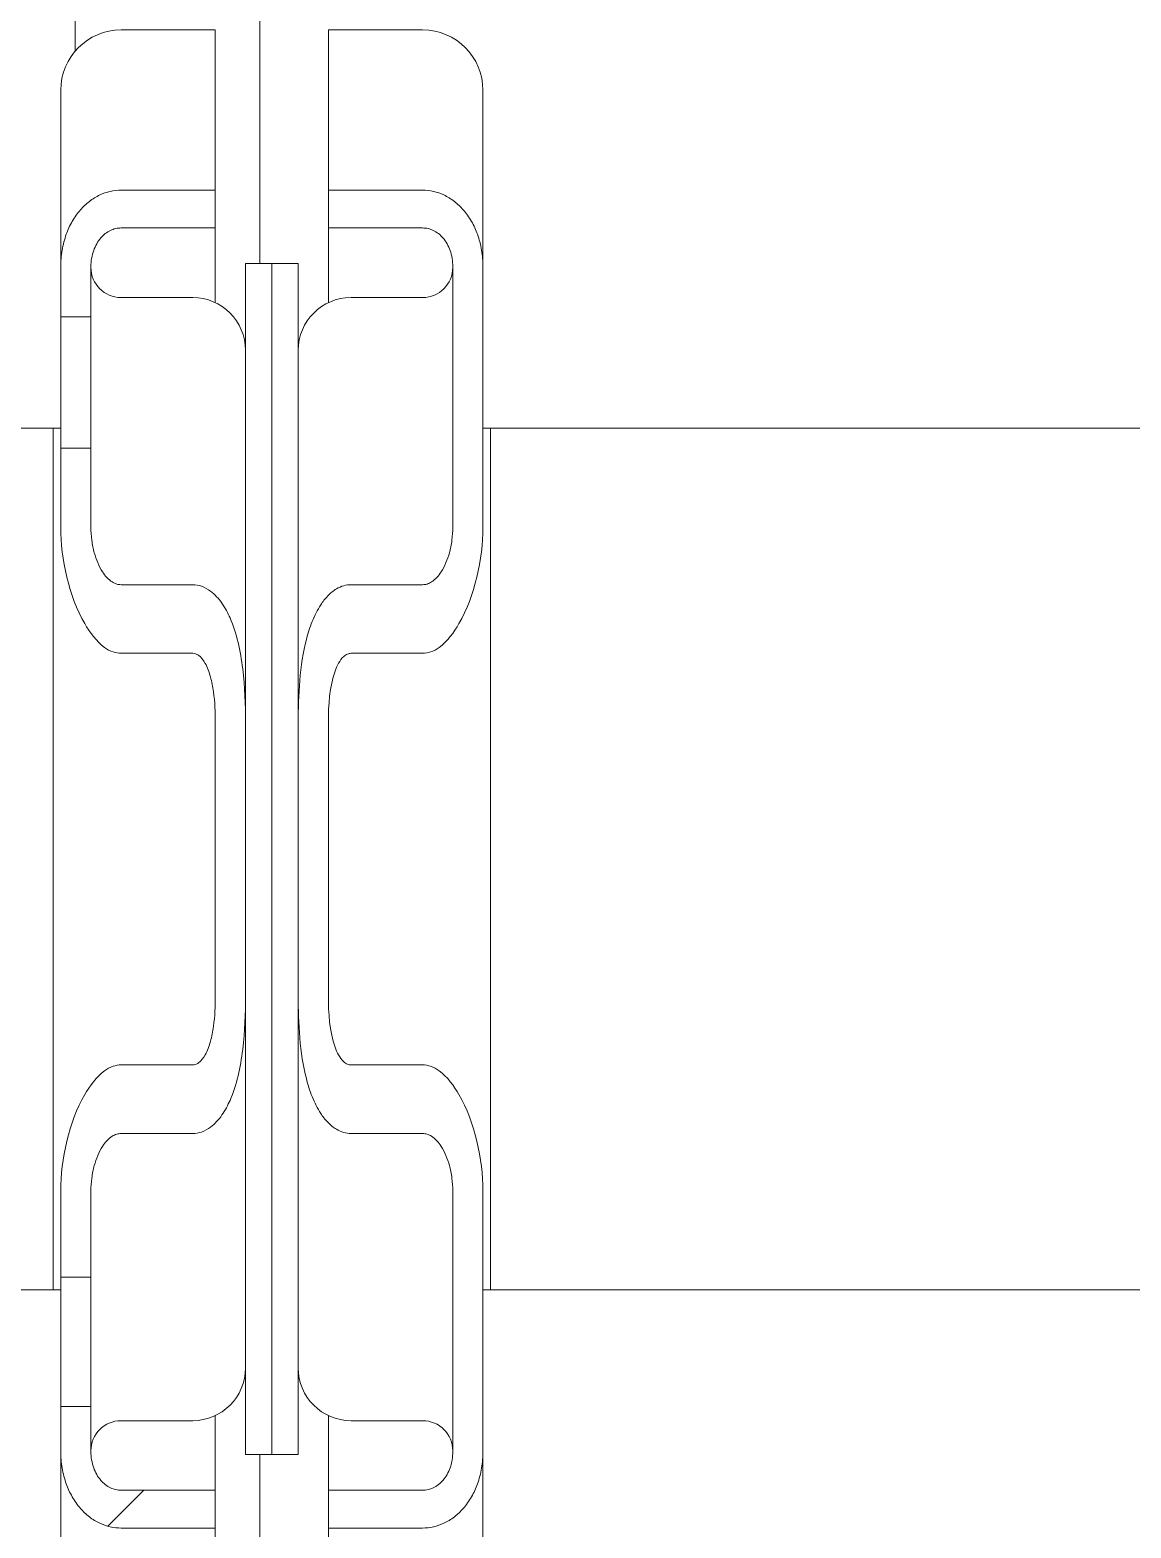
# Model space of a CAD drawing. Header units: millimetres. Extents: x -4172 to 126100, y -2 to 142133.
# Drawn here: x 20175.3 to 20467.4, y 14358.4 to 14755.8 of the extents above; entities that cross this region are included whole.
import ezdxf

# ---------------------------------------------------------------- set-up
doc = ezdxf.new("R2010")
doc.units = ezdxf.units.MM
doc.header["$LTSCALE"] = 100
doc.layers.add('Hatch', color=7, linetype='Continuous', lineweight=18)
doc.layers.add('P_Biomass (BM)', color=150, linetype='Continuous', lineweight=18, true_color=0x007fff)
pattern_1 = [(45, (0, 0), (-224.5064, 224.5064), [])]

msp = doc.modelspace()

# ---------------------------------------------------------------- hatches: boundary and pattern name
at = {"layer": 'Hatch'}
h = msp.add_hatch(dxfattribs=at)
h.set_pattern_fill('ANSI31', color=256, scale=2540, style=0)
h.set_pattern_definition(pattern_1)
edge = h.paths.add_edge_path()
edge.add_line((20183.46, 14679.69), (20191.46, 14679.69))
edge.add_line((20191.46, 14679.69), (20191.46, 14693.05))
edge.add_spline(control_points=[(20191.46, 14693.05), (20191.46, 14693.74), (20191.52, 14694.5), (20191.77, 14695.98), (20191.96, 14696.71), (20192.4, 14697.93), (20192.67, 14698.53), (20193.31, 14699.67), (20193.69, 14700.21), (20194.43, 14701.06), (20194.83, 14701.45), (20195.72, 14702.14), (20196.2, 14702.44), (20197.08, 14702.86), (20197.55, 14703.03), (20198.51, 14703.25), (20199.01, 14703.3), (20199.46, 14703.3)], knot_values=[-0.678813, -0.678813, -0.678813, -0.678813, -0.575373, -0.575373, -0.471932, -0.471932, -0.381746, -0.381746, -0.291559, -0.291559, -0.214146, -0.214146, -0.136734, -0.136734, -0.068367, -0.068367, 0, 0, 0, 0], degree=3, periodic=0)
edge.add_line((20199.46, 14703.3), (20224.46, 14703.3))
edge.add_line((20224.46, 14703.3), (20224.46, 14713.32))
edge.add_line((20224.46, 14713.32), (20199.46, 14713.32))
edge.add_spline(control_points=[(20199.46, 14713.32), (20198.55, 14713.32), (20197.55, 14713.22), (20195.61, 14712.77), (20194.66, 14712.44), (20192.9, 14711.61), (20191.94, 14711.03), (20190.17, 14709.67), (20189.36, 14708.89), (20187.9, 14707.22), (20187.15, 14706.17), (20185.86, 14703.92), (20185.32, 14702.73), (20184.46, 14700.33), (20184.07, 14698.88), (20183.57, 14695.92), (20183.46, 14694.42), (20183.46, 14693.05)], knot_values=[0, 0, 0, 0, 0.137415, 0.137415, 0.274829, 0.274829, 0.428648, 0.428648, 0.582467, 0.582467, 0.760422, 0.760422, 0.938378, 0.938378, 1.143976, 1.143976, 1.349575, 1.349575, 1.349575, 1.349575], degree=3, periodic=0)
edge.add_line((20183.46, 14693.05), (20183.46, 14679.69))
h = msp.add_hatch(dxfattribs=at)
h.set_pattern_fill('ANSI31', color=256, scale=2540, angle=90.0002, style=0)
h.set_pattern_definition([(135.0002, (0, 0), (-224.5056, -224.5072), [])])
edge = h.paths.add_edge_path()
edge.add_spline(control_points=[(20246.46, 14499.44), (20246.46, 14495.99), (20246.56, 14492.2), (20247.2, 14484.67), (20247.75, 14480.93), (20249, 14476.07), (20249.51, 14474.41), (20250.79, 14471.22), (20251.57, 14469.68), (20252.95, 14467.57), (20253.58, 14466.75), (20255, 14465.28), (20255.79, 14464.63), (20257.18, 14463.8), (20257.92, 14463.48), (20259.14, 14463.13), (20259.86, 14463.03), (20260.46, 14463.03)], knot_values=[1.707093, 1.707093, 1.707093, 1.707093, 2.224469, 2.224469, 2.741845, 2.741845, 2.978087, 2.978087, 3.214329, 3.214329, 3.355631, 3.355631, 3.496933, 3.496933, 3.597622, 3.597622, 3.688114, 3.688114, 3.688114, 3.688114], degree=3, periodic=0)
edge.add_line((20260.46, 14463.03), (20279.46, 14463.03))
edge.add_spline(control_points=[(20279.46, 14463.03), (20279.83, 14463.03), (20280.27, 14462.96), (20281.02, 14462.74), (20281.47, 14462.53), (20282.82, 14461.68), (20283.75, 14460.61), (20285.33, 14458.16), (20286.1, 14456.23), (20286.85, 14453.53), (20287.08, 14452.38), (20287.39, 14450.05), (20287.46, 14448.88), (20287.46, 14447.81)], knot_values=[-1.690235, -1.690235, -1.690235, -1.690235, -1.635239, -1.635239, -1.57291, -1.57291, -1.395758, -1.395758, -1.135897, -1.135897, -0.975272, -0.975272, -0.814647, -0.814647, -0.814647, -0.814647], degree=3, periodic=0)
edge.add_line((20287.46, 14447.81), (20287.46, 14378.62))
edge.add_spline(control_points=[(20287.46, 14378.62), (20287.46, 14377.93), (20287.41, 14377.18), (20287.16, 14375.69), (20286.97, 14374.96), (20286.53, 14373.75), (20286.26, 14373.14), (20285.61, 14372), (20285.23, 14371.47), (20284.5, 14370.62), (20284.1, 14370.22), (20283.21, 14369.53), (20282.73, 14369.24), (20281.85, 14368.82), (20281.38, 14368.65), (20280.42, 14368.43), (20279.92, 14368.37), (20279.46, 14368.37)], knot_values=[-0.678813, -0.678813, -0.678813, -0.678813, -0.575373, -0.575373, -0.471932, -0.471932, -0.381746, -0.381746, -0.291559, -0.291559, -0.214146, -0.214146, -0.136734, -0.136734, -0.068367, -0.068367, 0, 0, 0, 0], degree=3, periodic=0)
edge.add_line((20279.46, 14368.37), (20254.46, 14368.37))
edge.add_line((20254.46, 14368.37), (20254.46, 14358.36))
edge.add_line((20254.46, 14358.36), (20279.46, 14358.36))
edge.add_spline(control_points=[(20279.46, 14358.36), (20280.38, 14358.36), (20281.38, 14358.46), (20283.32, 14358.9), (20284.27, 14359.24), (20286.03, 14360.06), (20286.99, 14360.64), (20288.76, 14362.01), (20289.57, 14362.79), (20291.02, 14364.45), (20291.78, 14365.51), (20293.07, 14367.75), (20293.6, 14368.94), (20294.47, 14371.35), (20294.86, 14372.8), (20295.35, 14375.75), (20295.46, 14377.25), (20295.46, 14378.62)], knot_values=[0, 0, 0, 0, 0.137415, 0.137415, 0.274829, 0.274829, 0.428648, 0.428648, 0.582467, 0.582467, 0.760422, 0.760422, 0.938378, 0.938378, 1.143976, 1.143976, 1.349575, 1.349575, 1.349575, 1.349575], degree=3, periodic=0)
edge.add_line((20295.46, 14378.62), (20295.46, 14447.81))
edge.add_spline(control_points=[(20295.46, 14447.81), (20295.46, 14456.22), (20293.29, 14466.07), (20287.81, 14475.62), (20285.97, 14478.14), (20283.2, 14480.14), (20282.35, 14480.61), (20280.94, 14481.1), (20280.14, 14481.24), (20279.46, 14481.24)], knot_values=[1.589475, 1.589475, 1.589475, 1.589475, 2.850615, 2.850615, 3.241036, 3.241036, 3.363057, 3.363057, 3.464455, 3.464455, 3.464455, 3.464455], degree=3, periodic=0)
edge.add_line((20279.46, 14481.24), (20260.46, 14481.24))
edge.add_spline(control_points=[(20260.46, 14481.24), (20260.16, 14481.24), (20259.81, 14481.31), (20259.18, 14481.57), (20258.81, 14481.82), (20257.45, 14483.04), (20256.71, 14484.6), (20254.77, 14490), (20254.46, 14495.14), (20254.46, 14499.44)], knot_values=[-2.675589, -2.675589, -2.675589, -2.675589, -2.630704, -2.630704, -2.573846, -2.573846, -2.35773, -2.35773, -1.713416, -1.713416, -1.713416, -1.713416], degree=3, periodic=0)
edge.add_line((20254.46, 14499.44), (20254.46, 14572.24))
edge.add_spline(control_points=[(20254.46, 14572.24), (20254.46, 14576.53), (20254.77, 14581.68), (20256.71, 14587.08), (20257.45, 14588.64), (20258.81, 14589.85), (20259.18, 14590.11), (20259.81, 14590.36), (20260.16, 14590.44), (20260.46, 14590.44)], knot_values=[1.713416, 1.713416, 1.713416, 1.713416, 2.35773, 2.35773, 2.573846, 2.573846, 2.630704, 2.630704, 2.675589, 2.675589, 2.675589, 2.675589], degree=3, periodic=0)
edge.add_line((20260.46, 14590.44), (20279.46, 14590.44))
edge.add_spline(control_points=[(20279.46, 14590.44), (20280.14, 14590.44), (20280.94, 14590.58), (20282.35, 14591.06), (20283.2, 14591.53), (20285.97, 14593.53), (20287.81, 14596.06), (20293.29, 14605.61), (20295.46, 14615.46), (20295.46, 14623.87)], knot_values=[-3.464455, -3.464455, -3.464455, -3.464455, -3.363057, -3.363057, -3.241036, -3.241036, -2.850615, -2.850615, -1.589475, -1.589475, -1.589475, -1.589475], degree=3, periodic=0)
edge.add_line((20295.46, 14623.87), (20295.46, 14693.05))
edge.add_spline(control_points=[(20295.46, 14693.05), (20295.46, 14694.42), (20295.35, 14695.92), (20294.86, 14698.88), (20294.47, 14700.33), (20293.6, 14702.73), (20293.07, 14703.92), (20291.78, 14706.17), (20291.02, 14707.22), (20289.57, 14708.89), (20288.76, 14709.67), (20286.99, 14711.03), (20286.03, 14711.61), (20284.27, 14712.44), (20283.32, 14712.77), (20281.38, 14713.22), (20280.38, 14713.32), (20279.46, 14713.32)], knot_values=[-1.349575, -1.349575, -1.349575, -1.349575, -1.143976, -1.143976, -0.938378, -0.938378, -0.760422, -0.760422, -0.582467, -0.582467, -0.428648, -0.428648, -0.274829, -0.274829, -0.137415, -0.137415, 0, 0, 0, 0], degree=3, periodic=0)
edge.add_line((20279.46, 14713.32), (20254.46, 14713.32))
edge.add_line((20254.46, 14713.32), (20254.46, 14703.3))
edge.add_line((20254.46, 14703.3), (20279.46, 14703.3))
edge.add_spline(control_points=[(20279.46, 14703.3), (20279.92, 14703.3), (20280.42, 14703.25), (20281.38, 14703.03), (20281.85, 14702.86), (20282.73, 14702.44), (20283.21, 14702.14), (20284.1, 14701.45), (20284.5, 14701.06), (20285.23, 14700.21), (20285.61, 14699.67), (20286.26, 14698.53), (20286.53, 14697.93), (20286.97, 14696.71), (20287.16, 14695.98), (20287.41, 14694.5), (20287.46, 14693.74), (20287.46, 14693.05)], knot_values=[0, 0, 0, 0, 0.068367, 0.068367, 0.136734, 0.136734, 0.214146, 0.214146, 0.291559, 0.291559, 0.381746, 0.381746, 0.471932, 0.471932, 0.575373, 0.575373, 0.678813, 0.678813, 0.678813, 0.678813], degree=3, periodic=0)
edge.add_line((20287.46, 14693.05), (20287.46, 14623.87))
edge.add_spline(control_points=[(20287.46, 14623.87), (20287.46, 14622.8), (20287.39, 14621.62), (20287.08, 14619.3), (20286.85, 14618.14), (20286.1, 14615.44), (20285.33, 14613.51), (20283.75, 14611.07), (20282.82, 14609.99), (20281.47, 14609.15), (20281.02, 14608.94), (20280.27, 14608.71), (20279.83, 14608.65), (20279.46, 14608.65)], knot_values=[0.814647, 0.814647, 0.814647, 0.814647, 0.975272, 0.975272, 1.135897, 1.135897, 1.395758, 1.395758, 1.57291, 1.57291, 1.635239, 1.635239, 1.690235, 1.690235, 1.690235, 1.690235], degree=3, periodic=0)
edge.add_line((20279.46, 14608.65), (20260.46, 14608.65))
edge.add_spline(control_points=[(20260.46, 14608.65), (20259.86, 14608.65), (20259.14, 14608.54), (20257.92, 14608.2), (20257.18, 14607.87), (20255.79, 14607.05), (20255, 14606.4), (20253.58, 14604.92), (20252.95, 14604.1), (20251.57, 14602), (20250.79, 14600.46), (20249.51, 14597.26), (20249, 14595.61), (20247.75, 14590.74), (20247.2, 14587.01), (20246.56, 14579.48), (20246.46, 14575.69), (20246.46, 14572.24)], knot_values=[-3.688114, -3.688114, -3.688114, -3.688114, -3.597622, -3.597622, -3.496933, -3.496933, -3.355631, -3.355631, -3.214329, -3.214329, -2.978087, -2.978087, -2.741845, -2.741845, -2.224469, -2.224469, -1.707093, -1.707093, -1.707093, -1.707093], degree=3, periodic=0)
edge.add_line((20246.46, 14572.24), (20246.46, 14499.44))
h = msp.add_hatch(dxfattribs=at)
h.set_pattern_fill('ANSI31', color=256, scale=2540, style=0)
h.set_pattern_definition(pattern_1)
edge = h.paths.add_edge_path()
edge.add_spline(control_points=[(20232.46, 14572.24), (20232.46, 14576.67), (20232.32, 14581.54), (20231.15, 14591.1), (20230.15, 14595.78), (20227.8, 14601.11), (20227.09, 14602.47), (20225.36, 14604.96), (20224.34, 14606.08), (20222.53, 14607.45), (20221.62, 14607.96), (20220.09, 14608.49), (20219.21, 14608.65), (20218.46, 14608.65)], knot_values=[1.707093, 1.707093, 1.707093, 1.707093, 2.371939, 2.371939, 3.036785, 3.036785, 3.24636, 3.24636, 3.455936, 3.455936, 3.58679, 3.58679, 3.698646, 3.698646, 3.698646, 3.698646], degree=3, periodic=0)
edge.add_line((20218.46, 14608.65), (20199.46, 14608.65))
edge.add_spline(control_points=[(20199.46, 14608.65), (20199.1, 14608.65), (20198.66, 14608.71), (20197.91, 14608.94), (20197.46, 14609.15), (20196.11, 14609.99), (20195.18, 14611.07), (20193.6, 14613.51), (20192.82, 14615.44), (20192.08, 14618.14), (20191.84, 14619.3), (20191.54, 14621.62), (20191.46, 14622.8), (20191.46, 14623.87)], knot_values=[-1.690235, -1.690235, -1.690235, -1.690235, -1.635239, -1.635239, -1.57291, -1.57291, -1.395758, -1.395758, -1.135897, -1.135897, -0.975272, -0.975272, -0.814647, -0.814647, -0.814647, -0.814647], degree=3, periodic=0)
edge.add_line((20191.46, 14623.87), (20191.46, 14644.9))
edge.add_line((20191.46, 14644.9), (20183.46, 14644.9))
edge.add_line((20183.46, 14644.9), (20183.46, 14623.87))
edge.add_spline(control_points=[(20183.46, 14623.87), (20183.46, 14615.46), (20185.64, 14605.61), (20191.11, 14596.06), (20192.95, 14593.53), (20195.73, 14591.53), (20196.58, 14591.06), (20197.99, 14590.58), (20198.79, 14590.44), (20199.46, 14590.44)], knot_values=[1.589475, 1.589475, 1.589475, 1.589475, 2.850615, 2.850615, 3.241036, 3.241036, 3.363057, 3.363057, 3.464455, 3.464455, 3.464455, 3.464455], degree=3, periodic=0)
edge.add_line((20199.46, 14590.44), (20218.46, 14590.44))
edge.add_spline(control_points=[(20218.46, 14590.44), (20218.7, 14590.44), (20218.98, 14590.39), (20219.47, 14590.23), (20219.77, 14590.08), (20220.73, 14589.42), (20221.36, 14588.56), (20222.4, 14586.68), (20222.84, 14585.46), (20223.53, 14582.92), (20223.79, 14581.59), (20224.35, 14577.54), (20224.46, 14574.77), (20224.46, 14572.24)], knot_values=[-2.682616, -2.682616, -2.682616, -2.682616, -2.647088, -2.647088, -2.605489, -2.605489, -2.472266, -2.472266, -2.282553, -2.282553, -2.092841, -2.092841, -1.713416, -1.713416, -1.713416, -1.713416], degree=3, periodic=0)
edge.add_line((20224.46, 14572.24), (20224.46, 14499.44))
edge.add_spline(control_points=[(20224.46, 14499.44), (20224.46, 14496.91), (20224.35, 14494.13), (20223.79, 14490.09), (20223.53, 14488.76), (20222.84, 14486.21), (20222.4, 14485), (20221.36, 14483.12), (20220.73, 14482.26), (20219.77, 14481.6), (20219.47, 14481.44), (20218.98, 14481.29), (20218.7, 14481.24), (20218.46, 14481.24)], knot_values=[1.713416, 1.713416, 1.713416, 1.713416, 2.092841, 2.092841, 2.282553, 2.282553, 2.472266, 2.472266, 2.605489, 2.605489, 2.647088, 2.647088, 2.682616, 2.682616, 2.682616, 2.682616], degree=3, periodic=0)
edge.add_line((20218.46, 14481.24), (20199.46, 14481.24))
edge.add_spline(control_points=[(20199.46, 14481.24), (20198.79, 14481.24), (20197.99, 14481.1), (20196.58, 14480.61), (20195.73, 14480.14), (20192.95, 14478.14), (20191.11, 14475.62), (20185.64, 14466.07), (20183.46, 14456.22), (20183.46, 14447.81)], knot_values=[3.464455, 3.464455, 3.464455, 3.464455, 3.565852, 3.565852, 3.687873, 3.687873, 4.078294, 4.078294, 5.339434, 5.339434, 5.339434, 5.339434], degree=3, periodic=0)
edge.add_line((20183.46, 14447.81), (20183.46, 14424.88))
edge.add_line((20183.46, 14424.88), (20191.46, 14424.88))
edge.add_line((20191.46, 14424.88), (20191.46, 14447.81))
edge.add_spline(control_points=[(20191.46, 14447.81), (20191.46, 14448.88), (20191.54, 14450.05), (20191.84, 14452.38), (20192.08, 14453.53), (20192.82, 14456.23), (20193.6, 14458.16), (20195.18, 14460.61), (20196.11, 14461.68), (20197.46, 14462.53), (20197.91, 14462.74), (20198.66, 14462.96), (20199.1, 14463.03), (20199.46, 14463.03)], knot_values=[0.814647, 0.814647, 0.814647, 0.814647, 0.975272, 0.975272, 1.135897, 1.135897, 1.395758, 1.395758, 1.57291, 1.57291, 1.635239, 1.635239, 1.690235, 1.690235, 1.690235, 1.690235], degree=3, periodic=0)
edge.add_line((20199.46, 14463.03), (20218.46, 14463.03))
edge.add_spline(control_points=[(20218.46, 14463.03), (20219.21, 14463.03), (20220.09, 14463.19), (20221.62, 14463.72), (20222.53, 14464.23), (20224.34, 14465.6), (20225.36, 14466.72), (20227.09, 14469.2), (20227.8, 14470.56), (20230.15, 14475.89), (20231.15, 14480.58), (20232.32, 14490.13), (20232.46, 14495), (20232.46, 14499.44)], knot_values=[-3.698646, -3.698646, -3.698646, -3.698646, -3.58679, -3.58679, -3.455936, -3.455936, -3.24636, -3.24636, -3.036785, -3.036785, -2.371939, -2.371939, -1.707093, -1.707093, -1.707093, -1.707093], degree=3, periodic=0)
edge.add_line((20232.46, 14499.44), (20232.46, 14572.24))
h = msp.add_hatch(dxfattribs=at)
h.set_pattern_fill('ANSI31', color=256, scale=2540, style=0)
h.set_pattern_definition(pattern_1)
edge = h.paths.add_edge_path()
edge.add_line((20191.46, 14390.61), (20183.46, 14390.61))
edge.add_line((20183.46, 14390.61), (20183.46, 14378.62))
edge.add_spline(control_points=[(20183.46, 14378.62), (20183.46, 14377.25), (20183.57, 14375.75), (20184.07, 14372.8), (20184.46, 14371.35), (20185.32, 14368.94), (20185.86, 14367.75), (20187.15, 14365.51), (20187.9, 14364.45), (20189.36, 14362.79), (20190.17, 14362.01), (20191.94, 14360.64), (20192.9, 14360.06), (20194.66, 14359.24), (20195.61, 14358.9), (20197.55, 14358.46), (20198.55, 14358.36), (20199.46, 14358.36)], knot_values=[-1.349575, -1.349575, -1.349575, -1.349575, -1.143976, -1.143976, -0.938378, -0.938378, -0.760422, -0.760422, -0.582467, -0.582467, -0.428648, -0.428648, -0.274829, -0.274829, -0.137415, -0.137415, 0, 0, 0, 0], degree=3, periodic=0)
edge.add_line((20199.46, 14358.36), (20224.46, 14358.36))
edge.add_line((20224.46, 14358.36), (20224.46, 14368.37))
edge.add_line((20224.46, 14368.37), (20199.46, 14368.37))
edge.add_spline(control_points=[(20199.46, 14368.37), (20199.01, 14368.37), (20198.51, 14368.43), (20197.55, 14368.65), (20197.08, 14368.82), (20196.2, 14369.24), (20195.72, 14369.53), (20194.83, 14370.22), (20194.43, 14370.62), (20193.69, 14371.47), (20193.31, 14372), (20192.67, 14373.14), (20192.4, 14373.75), (20191.96, 14374.96), (20191.77, 14375.69), (20191.52, 14377.18), (20191.46, 14377.93), (20191.46, 14378.62)], knot_values=[0, 0, 0, 0, 0.068367, 0.068367, 0.136734, 0.136734, 0.214146, 0.214146, 0.291559, 0.291559, 0.381746, 0.381746, 0.471932, 0.471932, 0.575373, 0.575373, 0.678813, 0.678813, 0.678813, 0.678813], degree=3, periodic=0)
edge.add_line((20191.46, 14378.62), (20191.46, 14390.61))

# ---------------------------------------------------------------- linework, layer by layer
at = {"layer": 'P_Biomass (BM)'}
for p, q in [((20187.29, 14750.23), (20187.29, 14930.84)), ((20236.29, 14731.95), (20236.29, 14858.57)), ((20224.46, 14755.84), (20199.46, 14755.84)), ((20224.46, 14755.84), (20224.46, 14713.32)), ((20254.46, 14713.32), (20254.46, 14755.84)), ((20254.46, 14755.84), (20279.46, 14755.84)), ((20183.46, 14739.84), (20183.46, 14693.05)), ((20295.46, 14693.05), (20295.46, 14739.84)), ((20236.29, 14731.95), (20236.29, 14723.83)), ((20236.29, 14693.84), (20236.29, 14723.83)), ((20224.46, 14713.32), (20199.46, 14713.32)), ((20224.46, 14703.3), (20224.46, 14713.32)), ((20279.46, 14713.32), (20254.46, 14713.32)), ((20254.46, 14713.32), (20254.46, 14703.3)), ((20199.46, 14703.3), (20224.46, 14703.3)), ((20224.46, 14703.3), (20224.46, 14683.49)), ((20254.46, 14703.3), (20279.46, 14703.3)), ((20254.46, 14683.49), (20254.46, 14703.3)), ((20183.46, 14693.05), (20183.46, 14679.69)), ((20191.46, 14679.69), (20191.46, 14693.05)), ((20232.46, 14693.84), (20232.46, 14499.44)), ((20239.46, 14693.84), (20232.46, 14693.84)), ((20239.46, 14693.84), (20239.46, 14377.84)), ((20239.46, 14377.84), (20239.46, 14693.84)), ((20239.46, 14693.84), (20246.46, 14693.84)), ((20246.46, 14377.84), (20246.46, 14693.84)), ((20287.46, 14693.05), (20287.46, 14623.87)), ((20295.46, 14623.87), (20295.46, 14693.05)), ((20218.46, 14684.84), (20199.46, 14684.84)), ((20260.46, 14684.84), (20279.46, 14684.84)), ((20183.46, 14679.69), (20191.46, 14679.69)), ((20183.46, 14644.9), (20183.46, 14679.69)), ((20191.46, 14679.69), (20191.46, 14644.9)), ((20181.46, 14650.14), (19853.05, 14650.14)), ((20181.46, 14650.14), (20181.46, 14421.54)), ((20183.46, 14650.14), (20181.46, 14650.14)), ((20181.46, 14650.14), (20181.46, 14421.54)), ((20295.46, 14650.14), (20297.46, 14650.14)), ((20297.46, 14421.54), (20297.46, 14650.14)), ((20297.46, 14650.14), (20297.46, 14421.54)), ((20697.46, 14650.14), (20297.46, 14650.14)), ((20191.46, 14644.9), (20183.46, 14644.9)), ((20183.46, 14644.9), (20183.46, 14623.87)), ((20191.46, 14623.87), (20191.46, 14644.9)), ((20218.46, 14608.65), (20199.46, 14608.65)), ((20279.46, 14608.65), (20260.46, 14608.65)), ((20199.46, 14590.44), (20218.46, 14590.44)), ((20260.46, 14590.44), (20279.46, 14590.44)), ((20224.46, 14572.24), (20224.46, 14499.44)), ((20254.46, 14499.44), (20254.46, 14572.24)), ((20232.46, 14499.44), (20232.46, 14377.84)), ((20218.46, 14481.24), (20199.46, 14481.24)), ((20279.46, 14481.24), (20260.46, 14481.24)), ((20199.46, 14463.03), (20218.46, 14463.03)), ((20260.46, 14463.03), (20279.46, 14463.03)), ((20183.46, 14447.81), (20183.46, 14424.88)), ((20191.46, 14424.88), (20191.46, 14447.81)), ((20287.46, 14447.81), (20287.46, 14378.62)), ((20295.46, 14378.62), (20295.46, 14447.81)), ((20183.46, 14424.88), (20191.46, 14424.88)), ((20183.46, 14390.61), (20183.46, 14424.88)), ((20191.46, 14424.88), (20191.46, 14390.61)), ((20181.46, 14421.54), (19853.05, 14421.54)), ((20183.46, 14421.54), (20181.46, 14421.54)), ((20295.46, 14421.54), (20297.46, 14421.54)), ((20697.46, 14421.54), (20297.46, 14421.54)), ((20191.46, 14390.61), (20183.46, 14390.61)), ((20183.46, 14390.61), (20183.46, 14378.62)), ((20191.46, 14378.62), (20191.46, 14390.61)), ((20218.46, 14386.84), (20199.46, 14386.84)), ((20224.46, 14388.19), (20224.46, 14368.37)), ((20254.46, 14368.37), (20254.46, 14388.19)), ((20260.46, 14386.84), (20279.46, 14386.84)), ((20183.46, 14378.62), (20183.46, 14331.84)), ((20239.46, 14377.84), (20232.46, 14377.84)), ((20236.29, 14361.16), (20236.29, 14377.84)), ((20239.46, 14377.84), (20246.46, 14377.84)), ((20295.46, 14331.84), (20295.46, 14378.62)), ((20224.46, 14368.37), (20199.46, 14368.37)), ((20224.46, 14358.36), (20224.46, 14368.37)), ((20279.46, 14368.37), (20254.46, 14368.37)), ((20254.46, 14368.37), (20254.46, 14358.36)), ((20236.29, 14361.16), (20236.29, 14352.84)), ((20199.46, 14358.36), (20224.46, 14358.36)), ((20224.46, 14358.36), (20224.46, 14315.84)), ((20254.46, 14358.36), (20279.46, 14358.36)), ((20254.46, 14315.84), (20254.46, 14358.36))]:
    msp.add_line(p, q, dxfattribs=at)
for centre, radius, start, end in [((20199.46, 14739.84), 16, 90, 180), ((20279.46, 14739.84), 16, 0, 90), ((20199.46, 14692.84), 8, 180, 270), ((20279.46, 14692.84), 8, 270, 0), ((20218.46, 14670.84), 14, 0, 90), ((20260.46, 14670.84), 14, 90, 180), ((20218.46, 14400.84), 14, 270, 0), ((20260.46, 14400.84), 14, 180, 270), ((20199.46, 14378.84), 8, 90, 180), ((20279.46, 14378.84), 8, 0, 90)]:
    msp.add_arc(centre, radius, start, end, dxfattribs=at)
for points, knots in [([(20236.29, 14723.83), (20236.29, 14724.14), (20236.29, 14724.45), (20236.29, 14726.64), (20236.29, 14728.42), (20236.29, 14730.71), (20236.29, 14731.35), (20236.29, 14731.95)], [-2.1774743, -2.1774743, -2.1774743, -2.1774743, -2.1286878, -2.1286878, -1.8246957, -1.8246957, -1.698103, -1.698103, -1.698103, -1.698103]), ([(20199.46, 14713.32), (20198.55, 14713.32), (20197.55, 14713.22), (20195.61, 14712.77), (20194.66, 14712.44), (20192.9, 14711.61), (20191.94, 14711.03), (20190.17, 14709.67), (20189.36, 14708.89), (20187.9, 14707.22), (20187.15, 14706.17), (20185.86, 14703.92), (20185.32, 14702.73), (20184.46, 14700.33), (20184.07, 14698.88), (20183.57, 14695.92), (20183.46, 14694.42), (20183.46, 14693.05)], [0, 0, 0, 0, 0.137415, 0.137415, 0.274829, 0.274829, 0.428648, 0.428648, 0.582467, 0.582467, 0.760422, 0.760422, 0.938378, 0.938378, 1.143976, 1.143976, 1.349575, 1.349575, 1.349575, 1.349575]), ([(20295.46, 14693.05), (20295.46, 14694.42), (20295.35, 14695.92), (20294.86, 14698.88), (20294.47, 14700.33), (20293.6, 14702.73), (20293.07, 14703.92), (20291.78, 14706.17), (20291.02, 14707.22), (20289.57, 14708.89), (20288.76, 14709.67), (20286.99, 14711.03), (20286.03, 14711.61), (20284.27, 14712.44), (20283.32, 14712.77), (20281.38, 14713.22), (20280.38, 14713.32), (20279.46, 14713.32)], [-1.349575, -1.349575, -1.349575, -1.349575, -1.143976, -1.143976, -0.938378, -0.938378, -0.760422, -0.760422, -0.582467, -0.582467, -0.428648, -0.428648, -0.274829, -0.274829, -0.137415, -0.137415, 0, 0, 0, 0]), ([(20191.46, 14693.05), (20191.46, 14693.74), (20191.52, 14694.5), (20191.77, 14695.98), (20191.96, 14696.71), (20192.4, 14697.93), (20192.67, 14698.53), (20193.31, 14699.67), (20193.69, 14700.21), (20194.43, 14701.06), (20194.83, 14701.45), (20195.72, 14702.14), (20196.2, 14702.44), (20197.08, 14702.86), (20197.55, 14703.03), (20198.51, 14703.25), (20199.01, 14703.3), (20199.46, 14703.3)], [-0.6788126, -0.6788126, -0.6788126, -0.6788126, -0.5753725, -0.5753725, -0.4719325, -0.4719325, -0.3817456, -0.3817456, -0.2915587, -0.2915587, -0.2141464, -0.2141464, -0.136734, -0.136734, -0.068367, -0.068367, 0, 0, 0, 0]), ([(20279.46, 14703.3), (20279.92, 14703.3), (20280.42, 14703.25), (20281.38, 14703.03), (20281.85, 14702.86), (20282.73, 14702.44), (20283.21, 14702.14), (20284.1, 14701.45), (20284.5, 14701.06), (20285.23, 14700.21), (20285.61, 14699.67), (20286.26, 14698.53), (20286.53, 14697.93), (20286.97, 14696.71), (20287.16, 14695.98), (20287.41, 14694.5), (20287.46, 14693.74), (20287.46, 14693.05)], [0, 0, 0, 0, 0.068367, 0.068367, 0.136734, 0.136734, 0.2141464, 0.2141464, 0.2915587, 0.2915587, 0.3817456, 0.3817456, 0.4719325, 0.4719325, 0.5753725, 0.5753725, 0.6788126, 0.6788126, 0.6788126, 0.6788126]), ([(20183.46, 14623.87), (20183.46, 14615.46), (20185.64, 14605.61), (20191.11, 14596.06), (20192.95, 14593.53), (20195.73, 14591.53), (20196.58, 14591.06), (20197.99, 14590.58), (20198.79, 14590.44), (20199.46, 14590.44)], [1.589475, 1.589475, 1.589475, 1.589475, 2.850615, 2.850615, 3.241036, 3.241036, 3.363057, 3.363057, 3.464455, 3.464455, 3.464455, 3.464455]), ([(20199.46, 14608.65), (20199.1, 14608.65), (20198.66, 14608.71), (20197.91, 14608.94), (20197.46, 14609.15), (20196.11, 14609.99), (20195.18, 14611.07), (20193.6, 14613.51), (20192.82, 14615.44), (20192.08, 14618.14), (20191.84, 14619.3), (20191.54, 14621.62), (20191.46, 14622.8), (20191.46, 14623.87)], [-1.6902346, -1.6902346, -1.6902346, -1.6902346, -1.6352395, -1.6352395, -1.5729103, -1.5729103, -1.3957585, -1.3957585, -1.1358967, -1.1358967, -0.9752718, -0.9752718, -0.8146468, -0.8146468, -0.8146468, -0.8146468]), ([(20279.46, 14590.44), (20280.14, 14590.44), (20280.94, 14590.58), (20282.35, 14591.06), (20283.2, 14591.53), (20285.97, 14593.53), (20287.81, 14596.06), (20293.29, 14605.61), (20295.46, 14615.46), (20295.46, 14623.87)], [-3.464455, -3.464455, -3.464455, -3.464455, -3.363057, -3.363057, -3.241036, -3.241036, -2.850615, -2.850615, -1.589475, -1.589475, -1.589475, -1.589475]), ([(20287.46, 14623.87), (20287.46, 14622.8), (20287.39, 14621.62), (20287.08, 14619.3), (20286.85, 14618.14), (20286.1, 14615.44), (20285.33, 14613.51), (20283.75, 14611.07), (20282.82, 14609.99), (20281.47, 14609.15), (20281.02, 14608.94), (20280.27, 14608.71), (20279.83, 14608.65), (20279.46, 14608.65)], [0.8146468, 0.8146468, 0.8146468, 0.8146468, 0.9752718, 0.9752718, 1.1358967, 1.1358967, 1.3957585, 1.3957585, 1.5729103, 1.5729103, 1.6352395, 1.6352395, 1.6902346, 1.6902346, 1.6902346, 1.6902346]), ([(20232.46, 14572.24), (20232.46, 14576.67), (20232.32, 14581.54), (20231.15, 14591.1), (20230.15, 14595.78), (20227.8, 14601.11), (20227.09, 14602.47), (20225.36, 14604.96), (20224.34, 14606.08), (20222.53, 14607.45), (20221.62, 14607.96), (20220.09, 14608.49), (20219.21, 14608.65), (20218.46, 14608.65)], [1.707093, 1.707093, 1.707093, 1.707093, 2.371939, 2.371939, 3.036785, 3.036785, 3.24636, 3.24636, 3.455936, 3.455936, 3.58679, 3.58679, 3.698646, 3.698646, 3.698646, 3.698646]), ([(20260.46, 14608.65), (20259.86, 14608.65), (20259.14, 14608.54), (20257.92, 14608.2), (20257.18, 14607.87), (20255.79, 14607.05), (20255, 14606.4), (20253.58, 14604.92), (20252.95, 14604.1), (20251.57, 14602), (20250.79, 14600.46), (20249.51, 14597.26), (20249, 14595.61), (20247.75, 14590.74), (20247.2, 14587.01), (20246.56, 14579.48), (20246.46, 14575.69), (20246.46, 14572.24)], [-3.688114, -3.688114, -3.688114, -3.688114, -3.597622, -3.597622, -3.496933, -3.496933, -3.355631, -3.355631, -3.214329, -3.214329, -2.978087, -2.978087, -2.741845, -2.741845, -2.224469, -2.224469, -1.707093, -1.707093, -1.707093, -1.707093]), ([(20218.46, 14590.44), (20218.7, 14590.44), (20218.98, 14590.39), (20219.47, 14590.23), (20219.77, 14590.08), (20220.73, 14589.42), (20221.36, 14588.56), (20222.4, 14586.68), (20222.84, 14585.46), (20223.53, 14582.92), (20223.79, 14581.59), (20224.35, 14577.54), (20224.46, 14574.77), (20224.46, 14572.24)], [-2.682616, -2.682616, -2.682616, -2.682616, -2.647088, -2.647088, -2.6054889, -2.6054889, -2.4722659, -2.4722659, -2.2825534, -2.2825534, -2.0928409, -2.0928409, -1.7134159, -1.7134159, -1.7134159, -1.7134159]), ([(20254.46, 14572.24), (20254.46, 14576.53), (20254.77, 14581.68), (20256.71, 14587.08), (20257.45, 14588.64), (20258.81, 14589.85), (20259.18, 14590.11), (20259.81, 14590.36), (20260.16, 14590.44), (20260.46, 14590.44)], [1.7134159, 1.7134159, 1.7134159, 1.7134159, 2.3577302, 2.3577302, 2.5738456, 2.5738456, 2.6307035, 2.6307035, 2.6755889, 2.6755889, 2.6755889, 2.6755889]), ([(20224.46, 14499.44), (20224.46, 14496.91), (20224.35, 14494.13), (20223.79, 14490.09), (20223.53, 14488.76), (20222.84, 14486.21), (20222.4, 14485), (20221.36, 14483.12), (20220.73, 14482.26), (20219.77, 14481.6), (20219.47, 14481.44), (20218.98, 14481.29), (20218.7, 14481.24), (20218.46, 14481.24)], [1.7134159, 1.7134159, 1.7134159, 1.7134159, 2.0928409, 2.0928409, 2.2825534, 2.2825534, 2.4722659, 2.4722659, 2.6054889, 2.6054889, 2.647088, 2.647088, 2.682616, 2.682616, 2.682616, 2.682616]), ([(20218.46, 14463.03), (20219.21, 14463.03), (20220.09, 14463.19), (20221.62, 14463.72), (20222.53, 14464.23), (20224.34, 14465.6), (20225.36, 14466.72), (20227.09, 14469.2), (20227.8, 14470.56), (20230.15, 14475.89), (20231.15, 14480.58), (20232.32, 14490.13), (20232.46, 14495), (20232.46, 14499.44)], [-3.698646, -3.698646, -3.698646, -3.698646, -3.58679, -3.58679, -3.455936, -3.455936, -3.24636, -3.24636, -3.036785, -3.036785, -2.371939, -2.371939, -1.707093, -1.707093, -1.707093, -1.707093]), ([(20246.46, 14499.44), (20246.46, 14495.99), (20246.56, 14492.2), (20247.2, 14484.67), (20247.75, 14480.93), (20249, 14476.07), (20249.51, 14474.41), (20250.79, 14471.22), (20251.57, 14469.68), (20252.95, 14467.57), (20253.58, 14466.75), (20255, 14465.28), (20255.79, 14464.63), (20257.18, 14463.8), (20257.92, 14463.48), (20259.14, 14463.13), (20259.86, 14463.03), (20260.46, 14463.03)], [1.707093, 1.707093, 1.707093, 1.707093, 2.224469, 2.224469, 2.741845, 2.741845, 2.978087, 2.978087, 3.214329, 3.214329, 3.355631, 3.355631, 3.496933, 3.496933, 3.597622, 3.597622, 3.688114, 3.688114, 3.688114, 3.688114]), ([(20260.46, 14481.24), (20260.16, 14481.24), (20259.81, 14481.31), (20259.18, 14481.57), (20258.81, 14481.82), (20257.45, 14483.04), (20256.71, 14484.6), (20254.77, 14490), (20254.46, 14495.14), (20254.46, 14499.44)], [-2.6755889, -2.6755889, -2.6755889, -2.6755889, -2.6307035, -2.6307035, -2.5738456, -2.5738456, -2.3577302, -2.3577302, -1.7134159, -1.7134159, -1.7134159, -1.7134159]), ([(20199.46, 14481.24), (20198.79, 14481.24), (20197.99, 14481.1), (20196.58, 14480.61), (20195.73, 14480.14), (20192.95, 14478.14), (20191.11, 14475.62), (20185.64, 14466.07), (20183.46, 14456.22), (20183.46, 14447.81)], [3.464455, 3.464455, 3.464455, 3.464455, 3.565852, 3.565852, 3.687873, 3.687873, 4.078294, 4.078294, 5.339434, 5.339434, 5.339434, 5.339434]), ([(20295.46, 14447.81), (20295.46, 14456.22), (20293.29, 14466.07), (20287.81, 14475.62), (20285.97, 14478.14), (20283.2, 14480.14), (20282.35, 14480.61), (20280.94, 14481.1), (20280.14, 14481.24), (20279.46, 14481.24)], [1.589475, 1.589475, 1.589475, 1.589475, 2.850615, 2.850615, 3.241036, 3.241036, 3.363057, 3.363057, 3.464455, 3.464455, 3.464455, 3.464455]), ([(20191.46, 14447.81), (20191.46, 14448.88), (20191.54, 14450.05), (20191.84, 14452.38), (20192.08, 14453.53), (20192.82, 14456.23), (20193.6, 14458.16), (20195.18, 14460.61), (20196.11, 14461.68), (20197.46, 14462.53), (20197.91, 14462.74), (20198.66, 14462.96), (20199.1, 14463.03), (20199.46, 14463.03)], [0.8146468, 0.8146468, 0.8146468, 0.8146468, 0.9752718, 0.9752718, 1.1358967, 1.1358967, 1.3957585, 1.3957585, 1.5729103, 1.5729103, 1.6352395, 1.6352395, 1.6902346, 1.6902346, 1.6902346, 1.6902346]), ([(20279.46, 14463.03), (20279.83, 14463.03), (20280.27, 14462.96), (20281.02, 14462.74), (20281.47, 14462.53), (20282.82, 14461.68), (20283.75, 14460.61), (20285.33, 14458.16), (20286.1, 14456.23), (20286.85, 14453.53), (20287.08, 14452.38), (20287.39, 14450.05), (20287.46, 14448.88), (20287.46, 14447.81)], [-1.6902346, -1.6902346, -1.6902346, -1.6902346, -1.6352395, -1.6352395, -1.5729103, -1.5729103, -1.3957585, -1.3957585, -1.1358967, -1.1358967, -0.9752718, -0.9752718, -0.8146468, -0.8146468, -0.8146468, -0.8146468]), ([(20183.46, 14378.62), (20183.46, 14377.25), (20183.57, 14375.75), (20184.07, 14372.8), (20184.46, 14371.35), (20185.32, 14368.94), (20185.86, 14367.75), (20187.15, 14365.51), (20187.9, 14364.45), (20189.36, 14362.79), (20190.17, 14362.01), (20191.94, 14360.64), (20192.9, 14360.06), (20194.66, 14359.24), (20195.61, 14358.9), (20197.55, 14358.46), (20198.55, 14358.36), (20199.46, 14358.36)], [-1.349575, -1.349575, -1.349575, -1.349575, -1.143976, -1.143976, -0.938378, -0.938378, -0.760422, -0.760422, -0.582467, -0.582467, -0.428648, -0.428648, -0.274829, -0.274829, -0.137415, -0.137415, 0, 0, 0, 0]), ([(20199.46, 14368.37), (20199.01, 14368.37), (20198.51, 14368.43), (20197.55, 14368.65), (20197.08, 14368.82), (20196.2, 14369.24), (20195.72, 14369.53), (20194.83, 14370.22), (20194.43, 14370.62), (20193.69, 14371.47), (20193.31, 14372), (20192.67, 14373.14), (20192.4, 14373.75), (20191.96, 14374.96), (20191.77, 14375.69), (20191.52, 14377.18), (20191.46, 14377.93), (20191.46, 14378.62)], [0, 0, 0, 0, 0.068367, 0.068367, 0.136734, 0.136734, 0.2141464, 0.2141464, 0.2915587, 0.2915587, 0.3817456, 0.3817456, 0.4719325, 0.4719325, 0.5753725, 0.5753725, 0.6788126, 0.6788126, 0.6788126, 0.6788126]), ([(20287.46, 14378.62), (20287.46, 14377.93), (20287.41, 14377.18), (20287.16, 14375.69), (20286.97, 14374.96), (20286.53, 14373.75), (20286.26, 14373.14), (20285.61, 14372), (20285.23, 14371.47), (20284.5, 14370.62), (20284.1, 14370.22), (20283.21, 14369.53), (20282.73, 14369.24), (20281.85, 14368.82), (20281.38, 14368.65), (20280.42, 14368.43), (20279.92, 14368.37), (20279.46, 14368.37)], [-0.6788126, -0.6788126, -0.6788126, -0.6788126, -0.5753725, -0.5753725, -0.4719325, -0.4719325, -0.3817456, -0.3817456, -0.2915587, -0.2915587, -0.2141464, -0.2141464, -0.136734, -0.136734, -0.068367, -0.068367, 0, 0, 0, 0]), ([(20279.46, 14358.36), (20280.38, 14358.36), (20281.38, 14358.46), (20283.32, 14358.9), (20284.27, 14359.24), (20286.03, 14360.06), (20286.99, 14360.64), (20288.76, 14362.01), (20289.57, 14362.79), (20291.02, 14364.45), (20291.78, 14365.51), (20293.07, 14367.75), (20293.6, 14368.94), (20294.47, 14371.35), (20294.86, 14372.8), (20295.35, 14375.75), (20295.46, 14377.25), (20295.46, 14378.62)], [0, 0, 0, 0, 0.137415, 0.137415, 0.274829, 0.274829, 0.428648, 0.428648, 0.582467, 0.582467, 0.760422, 0.760422, 0.938378, 0.938378, 1.143976, 1.143976, 1.349575, 1.349575, 1.349575, 1.349575]), ([(20236.29, 14352.84), (20236.29, 14353.09), (20236.29, 14353.33), (20236.29, 14355.16), (20236.29, 14356.91), (20236.29, 14359.56), (20236.29, 14360.35), (20236.29, 14361.16)], [-2.1774743, -2.1774743, -2.1774743, -2.1774743, -2.1286878, -2.1286878, -1.8246957, -1.8246957, -1.698103, -1.698103, -1.698103, -1.698103])]:
    msp.add_open_spline(points, degree=3, knots=knots, dxfattribs=at)

doc.saveas('drawing.dxf')
